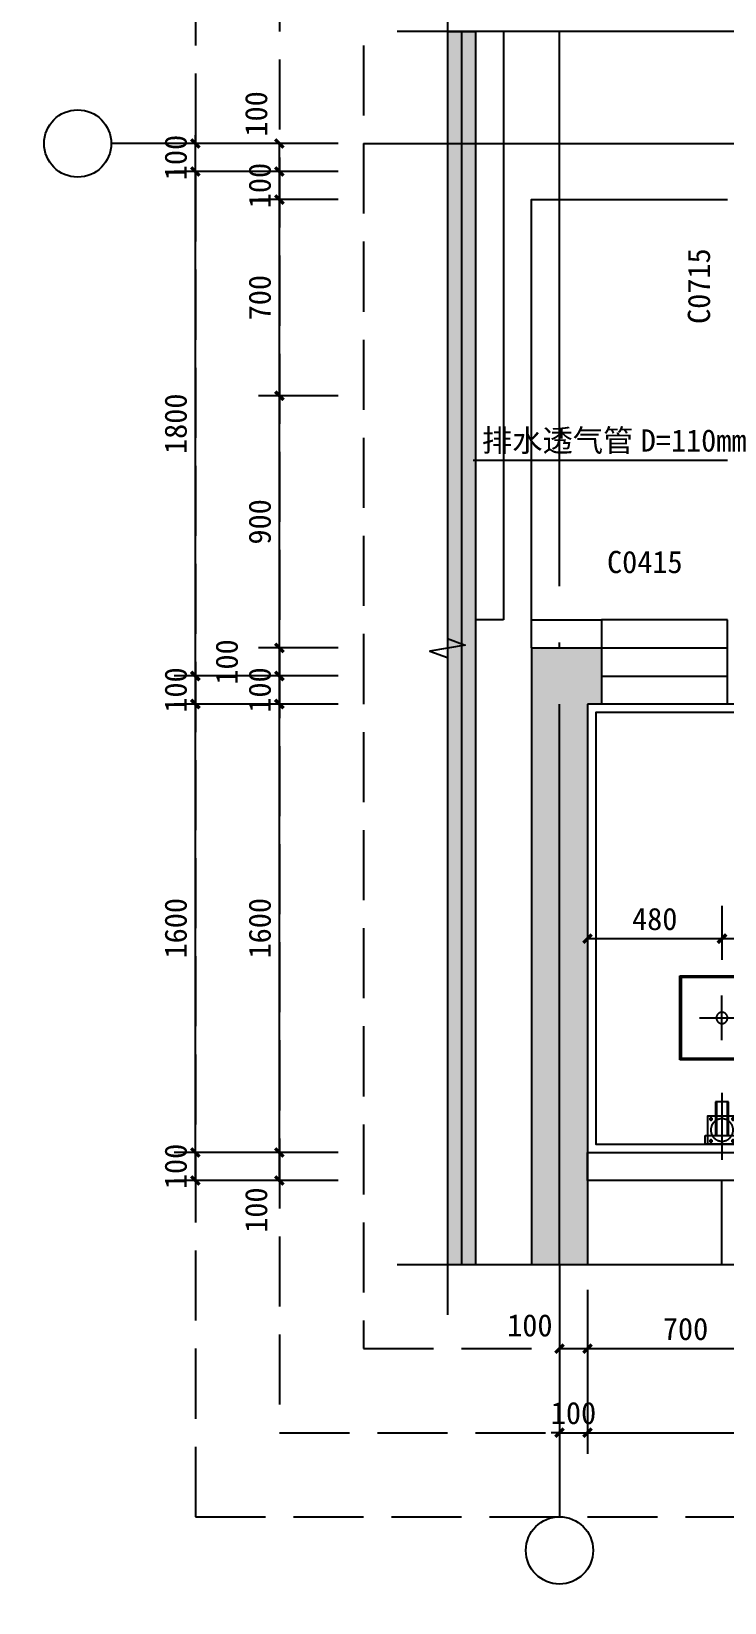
# Model space of a CAD drawing. Header units: millimetres. Extents: x -15 to 66915, y -15 to 18798.
# Drawn here: x 40430 to 42905, y 10256 to 15863 of the extents above; entities that cross this region are included whole.
import ezdxf
from ezdxf.enums import TextEntityAlignment as Align
from ezdxf.xclip import XClip

# ---------------------------------------------------------------- set-up
doc = ezdxf.new("R2010")
doc.units = ezdxf.units.MM
doc.header["$LTSCALE"] = 1000
doc.header["$XCLIPFRAME"] = 2
for name, pattern in [('1#2#楼$0$DOTE', [2.42, 2, -0.2, 0.02, -0.2]), ('105-WC$0$DASH', [0.35, 0.25, -0.1]), ('105-家具-标$0$__DASH', [0.35, 0.25, -0.1]), ('105-家具-标$0$DASH', [0.35, 0.25, -0.1]), ('3#-轴线$0$DOTE', [2.42, 2, -0.2, 0.02, -0.2]), ('DASH', [0.35, 0.25, -0.1])]:
    doc.linetypes.add(name, pattern=pattern)
doc.layers.get('Defpoints').update_dxf_attribs({"color": 4, "linetype": 'DASH'})
for name, color, linetype in [('1#2#楼$0$A-ANNO-AXIS', 3, 'Continuous'), ('1#2#楼$0$A-ANNO-DIMS', 3, 'Continuous'), ('1#2#楼$0$A-ANNO-DOTE', 10, '1#2#楼$0$DOTE'), ('1#2#楼$0$A-ANNO-IDEN', 3, 'Continuous'), ('1#2#楼$0$A-ANNO-SYMB', 3, 'Continuous'), ('1#2#楼$0$A-ANNO-TEXT', 7, 'Continuous'), ('1#2#楼$0$A-DOOR-IDEN', 53, 'Continuous'), ('105-WC$0$A-FLOR-SPCL', 225, 'Continuous'), ('105-WC$0$洁具', 225, 'Continuous'), ('105-墙体$0$A-COLU-CONC-HATC', 204, 'Continuous'), ('105-墙体$0$A-DOOR', 51, 'Continuous'), ('105-墙体$0$A-WALL-BLOK', 131, 'Continuous'), ('105-墙体$0$A-WALL-CONC', 9, 'Continuous'), ('105-墙体$0$A-WALL-INSL', 241, 'Continuous'), ('105-家具-标$0$DS-HIGH CABINET', 47, 'Continuous'), ('105-家具-标$0$DS-HIGH CABINET--02', 35, 'Continuous'), ('105-家具-标$0$DS-NOTES', 225, 'Continuous'), ('105-家具-标$0$FF-FURN', 47, '105-家具-标$0$DASH'), ('3#-轴线$0$A-ANNO-DOTE', 10, '3#-轴线$0$DOTE'), ('AXIS_TEXT', 7, 'Continuous'), ('变形缝-1$0$A-COLU-CONC-HATC', 204, 'Continuous'), ('变形缝-1$0$A-WALL-CONC', 9, 'Continuous'), ('变形缝-1$0$A-WALL-INSL', 241, 'Continuous')]:
    doc.layers.add(name, color=color, linetype=linetype)
doc.styles.add('1#2#楼$0$_TCH_DIM', font='')
doc.styles.add('1#2#楼$0$_TCH_DIM_T3', font='')
doc.styles.add('1#2#楼$0$_TCH_WINDOW', font='')
doc.styles.add('COMPLEX', font='COMPLEX')
doc.styles.get('1#2#楼$0$_TCH_DIM').set_extended_font_data('SimSun')
doc.styles.get('1#2#楼$0$_TCH_DIM_T3').set_extended_font_data('SimSun')
doc.styles.get('1#2#楼$0$_TCH_WINDOW').set_extended_font_data('SimSun')
doc.dimstyles.new('1#2#楼$0$_TCH_ARCH&&30', dxfattribs={"dimtxt": 79.303797, "dimasz": 30, "dimexe": 75, "dimexo": 90, "dimgap": 30, "dimtad": 1, "dimdec": 0, "dimzin": 0, "dimdsep": 46, "dimtxsty": '1#2#楼$0$_TCH_DIM_T3', "dimblk": '1#2#楼$0$_ArchTick', "dimcen": 0.09, "dimclrt": 7, "dimazin": 2, "dimtfac": 1, "dimtdec": 0, "dimtix": 1, "dimtmove": 2, "dimatfit": 3, "dimfxl": 100, "dimtolj": 1, "dimtzin": 0, "dimarcsym": 0})

# ---------------------------------------------------------------- blocks, each defined once
blk = doc.blocks.new('*U242')
at = {"layer": '105-家具-标$0$DS-HIGH CABINET', "ltscale": 20}
blk.add_lwpolyline([(0, 0), (0, -550), (2000, -550), (2000, 0)], close=True, dxfattribs=at)
at = {"layer": '105-家具-标$0$DS-HIGH CABINET--02', "linetype": '105-家具-标$0$DASH', "ltscale": 300}
for points in [[(20, -25), (20, -530), (1980, -530), (1980, -25)], [(35, -257.5), (20, -257.5), (20, -292.5), (35, -292.5)], [(1965, -262.5), (35, -262.5), (35, -287.5), (1965, -287.5)], [(1980, -257.5), (1965, -257.5), (1965, -292.5), (1980, -292.5)]]:
    blk.add_lwpolyline(points, close=True, dxfattribs=at)
for points in [[(135.6, -68.9), (36.9, -447.2), (57, -452.4), (119.8, -275), (151.6, -71.5), (135.6, -68.9)], [(156.2, -71.6), (156.2, -462.5), (176.9, -462.5), (192.9, -275), (172.4, -70), (156.2, -71.6)], [(289, -68.9), (190.4, -447.2), (210.4, -452.4), (273.2, -275), (305, -71.5), (289, -68.9)], [(405.6, -68.9), (306.9, -447.2), (327, -452.4), (389.8, -275), (421.6, -71.5), (405.6, -68.9)], [(426.2, -71.6), (426.2, -462.5), (446.9, -462.5), (462.9, -275), (442.4, -70), (426.2, -71.6)], [(559, -68.9), (460.4, -447.2), (480.4, -452.4), (543.2, -275), (575, -71.5), (559, -68.9)], [(675.6, -68.9), (576.9, -447.2), (597, -452.4), (659.8, -275), (691.6, -71.5), (675.6, -68.9)], [(696.2, -71.6), (696.2, -462.5), (716.9, -462.5), (732.9, -275), (712.4, -70), (696.2, -71.6)], [(829, -68.9), (730.4, -447.2), (750.4, -452.4), (813.2, -275), (845, -71.5), (829, -68.9)], [(945.6, -68.9), (846.9, -447.2), (867, -452.4), (929.8, -275), (961.6, -71.5), (945.6, -68.9)], [(966.2, -71.6), (966.2, -462.5), (986.9, -462.5), (1002.9, -275), (982.4, -70), (966.2, -71.6)], [(1099, -68.9), (1000.4, -447.2), (1020.4, -452.4), (1083.2, -275), (1115, -71.5), (1099, -68.9)], [(1215.6, -68.9), (1116.9, -447.2), (1137, -452.4), (1199.8, -275), (1231.6, -71.5), (1215.6, -68.9)], [(1236.2, -71.6), (1236.2, -462.5), (1256.9, -462.5), (1272.9, -275), (1252.4, -70), (1236.2, -71.6)], [(1369, -68.9), (1270.4, -447.2), (1290.4, -452.4), (1353.2, -275), (1385, -71.5), (1369, -68.9)], [(1485.6, -68.9), (1386.9, -447.2), (1407, -452.4), (1469.8, -275), (1501.6, -71.5), (1485.6, -68.9)], [(1506.2, -71.6), (1506.2, -462.5), (1526.9, -462.5), (1542.9, -275), (1522.4, -70), (1506.2, -71.6)], [(1639, -68.9), (1540.4, -447.2), (1560.4, -452.4), (1623.2, -275), (1655, -71.5), (1639, -68.9)], [(1755.6, -68.9), (1656.9, -447.2), (1677, -452.4), (1739.8, -275), (1771.6, -71.5), (1755.6, -68.9)], [(1776.2, -71.6), (1776.2, -462.5), (1796.9, -462.5), (1812.9, -275), (1792.4, -70), (1776.2, -71.6)], [(1909, -68.9), (1810.4, -447.2), (1830.4, -452.4), (1893.2, -275), (1925, -71.5), (1909, -68.9)]]:
    blk.add_lwpolyline(points, dxfattribs=at)
blk = doc.blocks.new('105-家具-标', base_point=(48050, 37750.5))
at = {"layer": '105-家具-标$0$FF-FURN', "linetype": '105-家具-标$0$__DASH', "ltscale": 20}
blk.add_lwpolyline([(47570, 41950.5), (48050, 41950.5), (48050, 41050.5), (47570, 41050.5)], close=True, dxfattribs=at)
at = {"layer": '105-家具-标$0$FF-FURN', "ltscale": 300}
blk.add_lwpolyline([(48000, 40500.5), (47570, 40500.5), (47570, 40050.7), (48000, 40050.7)], close=True, dxfattribs=at)
at = {"layer": 'Defpoints'}
blk.add_lwpolyline([(44800, 41950.5), (48050, 41950.5), (48050, 37750.5), (44800, 37750.5)], close=True, dxfattribs=at)
at = {"layer": '105-家具-标$0$DS-NOTES', "linetype": '105-家具-标$0$DASH', "ltscale": 400, "xscale": -1}
blk.add_blockref('*U242', (48050, 41050.5), dxfattribs=at)
blk = doc.blocks.new('105-墙体$0$$WINLIB2D$00000001')
at = {"color": 0}
for points in [[(-0.5, 0.5), (-0.5, -0.5)], [(-0.5, 0.5), (0.5, 0.5)], [(0.5, -0.5), (0.5, 0.5)], [(0.5, 0.167), (-0.5, 0.167)], [(0.5, -0.167), (-0.5, -0.167)], [(-0.5, -0.5), (0.5, -0.5)]]:
    blk.add_lwpolyline(points, dxfattribs=at)
blk = doc.blocks.new('105-墙体')
at = {"layer": '105-墙体$0$A-COLU-CONC-HATC'}
blk.add_hatch(color=256, dxfattribs=at).paths.add_polyline_path([(-100, 6200), (-150, 6200), (-150, 6000), (-100, 6000)])
at = {"layer": '105-墙体$0$A-WALL-BLOK'}
for p, q in [((-100, 4400), (-1750, 4400)), ((-100, 4300), (-100, 4400)), ((-1750, 4300), (-100, 4300))]:
    blk.add_line(p, q, dxfattribs=at)
at = {"layer": '105-墙体$0$A-WALL-CONC'}
for p, q in [((-100, 6200), (-150, 6200)), ((-150, 6200), (-150, 6000)), ((-150, 6000), (-100, 6000))]:
    blk.add_line(p, q, dxfattribs=at)
at = {"layer": '105-墙体$0$A-WALL-INSL'}
for p, q in [((-150, 6300), (-150, 6200)), ((-100, 6300), (-150, 6300))]:
    blk.add_line(p, q, dxfattribs=at)
at = {"layer": '105-墙体$0$A-DOOR', "xscale": -450, "yscale": 300, "zscale": 300, "rotation": 180}
blk.add_blockref('105-墙体$0$$WINLIB2D$00000001', (-375, 6150), dxfattribs=at)
blk = doc.blocks.new('105-WC$0$fffterthfhfghfghrtth')
at = {"color": 0, "ltscale": 300}
blk.add_line((-182.2, 0), (56.6, 0), dxfattribs=at)
at = {"color": 0, "linetype": '105-WC$0$DASH', "ltscale": 300}
for points in [[(-300, 150), (-600, 150), (-600, -150), (-300, -150)], [(-305, 145), (-595, 145), (-595, -145), (-305, -145)], [(-30, 60), (-30, -60), (0, -60), (0, 60)], [(-30, 23), (-30, -23), (-150, -23), (-150, 23)], [(-150, -20), (-150, 20), (-30, 20), (-30, -20)]]:
    blk.add_lwpolyline(points, close=True, dxfattribs=at)
for points in [[(-450, 80), (-450, -80)], [(-370, 0), (-530, 0)]]:
    blk.add_lwpolyline(points, dxfattribs=at)
blk.add_circle((-450, 0), 20, dxfattribs=at)
blk = doc.blocks.new('105-WC$0$A$C446C3F73')
at = {"layer": '105-WC$0$A-FLOR-SPCL'}
blk.add_lwpolyline([(-50, -50), (50, -50), (50, 50), (-50, 50)], close=True, dxfattribs=at)
for centre, radius in [((-39.1, 39.1), 4), ((0, 0), 40), ((39.1, 39.1), 4), ((-39.1, -39.1), 4), ((39.1, -39.1), 4)]:
    blk.add_circle(centre, radius, dxfattribs=at)
blk = doc.blocks.new('105-WC', base_point=(0, -1800))
at = {"layer": '105-WC$0$A-FLOR-SPCL'}
blk.add_lwpolyline([(-1750, -3500), (-1750, -3470), (-1820, -3470), (-1820, -1930), (770, -1930), (770, -3470), (-850, -3470), (-850, -3500)], dxfattribs=at)
at = {"layer": 'Defpoints'}
blk.add_lwpolyline([(-1850, -1900), (800, -1900), (800, -3500), (-1850, -3500)], close=True, dxfattribs=at)
at = {"layer": '105-WC$0$A-FLOR-SPCL', "rotation": 90.00000000000001}
blk.add_blockref('105-WC$0$A$C446C3F73', (320, -3420), dxfattribs=at)
at = {"layer": '105-WC$0$洁具', "extrusion": (0, 0, -1), "xscale": -1, "zscale": -1, "rotation": 89.9996984089175}
blk.add_blockref('105-WC$0$fffterthfhfghfghrtth', (-320, -3470), dxfattribs=at)
blk = doc.blocks.new('变形缝-1')
at = {"layer": '变形缝-1$0$A-COLU-CONC-HATC'}
for points in [[(-100, 6200), (-100, 6000), (100, 6200)], [(100, 6200), (-100, 6000), (-100, 4100.3), (100, 4100.3)], [(100, 4100.3), (-100, 4100.3), (-100, 100), (100, -100)], [(500, 3800.3), (300, 4000.3), (300, -720), (500, -720)], [(300, 4000.3), (500, 3800.3), (500, 4000.3)]]:
    blk.add_hatch(color=256, dxfattribs=at).paths.add_polyline_path(points)
at = {"layer": '变形缝-1$0$A-WALL-CONC'}
for p, q in [((-100, 6200), (100, 6200)), ((100, 6200), (100, 4100.3)), ((100, 4100.3), (100, -100)), ((300, 4000.3), (300, -720)), ((300, 4000.3), (500, 4000.3)), ((500, 3800.3), (500, -720)), ((500, 3800.3), (500, 3800.3))]:
    blk.add_line(p, q, dxfattribs=at)
at = {"layer": '变形缝-1$0$A-WALL-INSL'}
for p, q in [((200, 6300), (200, 4100.3)), ((200, 4100.3), (100, 4100.3)), ((300, 4000.3), (300, 4100.3)), ((300, 4100.3), (500, 4100.3))]:
    blk.add_line(p, q, dxfattribs=at)
at = {"layer": '变形缝-1$0$A-WALL-INSL', "color": 173}
blk.add_lwpolyline([(300, 4100.3), (300, 5600.3), (1000, 5600.3)], dxfattribs=at)
blk = doc.blocks.new('1#2#楼$0$bhgtfv')
ref = blk.add_blockref('105-家具-标', (-6350, -10050), dxfattribs=dict(xscale=-1))
XClip(ref).set_block_clipping_path([(48500.0000000003, 35550.2386765273), (37700.0000000002, 35550.5252865783), (37700.0000000012, 41950.5252865784), (40400.0000000003, 41950.5252865782), (40400.0000000003, 49450.2386765273), (48500.0000000001, 49450.2386765273)])
ref = blk.add_blockref('105-墙体', (-6450, -10150), dxfattribs=dict(xscale=-1))
XClip(ref).set_block_clipping_path([(350, -2100.286610051), (-10450.0000000001, -2100), (-10449.9999999991, 4300.0000000001), (-7750, 4299.9999999999), (-7750, 11799.713389949), (349.9999999998, 11799.713389949)])
blk.add_blockref('变形缝-1', (-6850, -7950.3))
ref = blk.add_blockref('105-WC', (-5550, -4050), dxfattribs=dict(xscale=-1))
XClip(ref).set_block_clipping_path([(1250, -10000.2868623872), (-9550.0000000001, -10000.0002523362), (-9549.9999999991, -3600.0002523361), (-6850, -3600.0002523363), (-6850, 3899.7131376128), (1249.9999999997, 3899.7131376128)])
blk = doc.blocks.new('1#2#楼$0$_ArchTick')
at = {"color": 0, "linetype": 'ByBlock', "const_width": 0.4}
blk.add_lwpolyline([(-0.5, -0.5), (0.5, 0.5)], dxfattribs=at)
blk = doc.blocks.new('*D581')
at = {"layer": '1#2#楼$0$A-ANNO-DIMS', "color": 0, "lineweight": -2, "transparency": 16777216}
for p, q in [((42415.5, 11372.7), (42415.5, 11087.7)), ((43115.5, 11372.7), (43115.5, 11087.7)), ((42415.5, 11162.7), (43115.5, 11162.7))]:
    blk.add_line(p, q, dxfattribs=at)
at = {"layer": 'Defpoints', "color": 0, "transparency": 16777216}
for p in [(42415.5, 11462.7), (43115.5, 11462.7), (43115.5, 11162.7)]:
    blk.add_point(p, dxfattribs=at)
at = {"layer": '1#2#楼$0$A-ANNO-DIMS', "color": 0, "lineweight": -2, "transparency": 16777216, "xscale": 30, "yscale": 30, "zscale": 30, "rotation": 180}
blk.add_blockref('1#2#楼$0$_ArchTick', (42415.5, 11162.7), dxfattribs=at)
at = {"layer": '1#2#楼$0$A-ANNO-DIMS', "color": 0, "lineweight": -2, "transparency": 16777216, "xscale": 30, "yscale": 30, "zscale": 30}
blk.add_blockref('1#2#楼$0$_ArchTick', (43115.5, 11162.7), dxfattribs=at)
at = {"layer": '1#2#楼$0$A-ANNO-DIMS', "color": 7, "transparency": 16777216, "insert": (42765.5, 11232.3), "char_height": 79.3, "attachment_point": 5, "style": '1#2#楼$0$_TCH_DIM_T3'}
blk.add_mtext('\\A1;700', dxfattribs=at)
blk = doc.blocks.new('*D582')
at = {"layer": '1#2#楼$0$A-ANNO-DIMS', "color": 0, "lineweight": -2, "transparency": 16777216}
for p, q in [((42315.5, 11372.7), (42315.5, 11087.7)), ((42415.5, 11372.7), (42415.5, 11087.7)), ((42315.5, 11162.7), (42415.5, 11162.7))]:
    blk.add_line(p, q, dxfattribs=at)
at = {"layer": 'Defpoints', "color": 0, "transparency": 16777216}
for p in [(42315.5, 11462.7), (42415.5, 11462.7), (42415.5, 11162.7)]:
    blk.add_point(p, dxfattribs=at)
at = {"layer": '1#2#楼$0$A-ANNO-DIMS', "color": 0, "lineweight": -2, "transparency": 16777216, "xscale": 30, "yscale": 30, "zscale": 30, "rotation": 180}
blk.add_blockref('1#2#楼$0$_ArchTick', (42315.5, 11162.7), dxfattribs=at)
at = {"layer": '1#2#楼$0$A-ANNO-DIMS', "color": 0, "lineweight": -2, "transparency": 16777216, "xscale": 30, "yscale": 30, "zscale": 30}
blk.add_blockref('1#2#楼$0$_ArchTick', (42415.5, 11162.7), dxfattribs=at)
at = {"layer": '1#2#楼$0$A-ANNO-DIMS', "color": 7, "transparency": 16777216, "insert": (42209.7, 11245.2), "char_height": 79.3, "attachment_point": 5, "style": '1#2#楼$0$_TCH_DIM_T3'}
blk.add_mtext('\\A1;100', dxfattribs=at)
blk = doc.blocks.new('*D584')
at = {"layer": '1#2#楼$0$A-ANNO-DIMS', "color": 0, "lineweight": -2, "transparency": 16777216}
for p, q in [((42415.5, 11372.7), (42415.5, 10787.7)), ((45065.5, 11372.7), (45065.5, 10787.7)), ((42415.5, 10862.7), (45065.5, 10862.7))]:
    blk.add_line(p, q, dxfattribs=at)
at = {"layer": 'Defpoints', "color": 0, "transparency": 16777216}
for p in [(42415.5, 11462.7), (45065.5, 11462.7), (45065.5, 10862.7)]:
    blk.add_point(p, dxfattribs=at)
at = {"layer": '1#2#楼$0$A-ANNO-DIMS', "color": 0, "lineweight": -2, "transparency": 16777216, "xscale": 30, "yscale": 30, "zscale": 30, "rotation": 180}
blk.add_blockref('1#2#楼$0$_ArchTick', (42415.5, 10862.7), dxfattribs=at)
at = {"layer": '1#2#楼$0$A-ANNO-DIMS', "color": 0, "lineweight": -2, "transparency": 16777216, "xscale": 30, "yscale": 30, "zscale": 30}
blk.add_blockref('1#2#楼$0$_ArchTick', (45065.5, 10862.7), dxfattribs=at)
at = {"layer": '1#2#楼$0$A-ANNO-DIMS', "color": 7, "transparency": 16777216, "insert": (43740.5, 10932.3), "char_height": 79.3, "attachment_point": 5, "style": '1#2#楼$0$_TCH_DIM_T3'}
blk.add_mtext('\\A1;2650', dxfattribs=at)
blk = doc.blocks.new('*D585')
at = {"layer": '1#2#楼$0$A-ANNO-DIMS', "color": 0, "lineweight": -2, "transparency": 16777216}
for p, q in [((42315.5, 11372.7), (42315.5, 10787.7)), ((42415.5, 11372.7), (42415.5, 10787.7)), ((42315.5, 10862.7), (42285.5, 10862.7)), ((42315.5, 10862.7), (42415.5, 10862.7)), ((42415.5, 10862.7), (42445.5, 10862.7))]:
    blk.add_line(p, q, dxfattribs=at)
at = {"layer": 'Defpoints', "color": 0, "transparency": 16777216}
for p in [(42315.5, 11462.7), (42415.5, 11462.7), (42415.5, 10862.7)]:
    blk.add_point(p, dxfattribs=at)
at = {"layer": '1#2#楼$0$A-ANNO-DIMS', "color": 0, "lineweight": -2, "transparency": 16777216, "xscale": 30, "yscale": 30, "zscale": 30}
blk.add_blockref('1#2#楼$0$_ArchTick', (42315.5, 10862.7), dxfattribs=at)
at = {"layer": '1#2#楼$0$A-ANNO-DIMS', "color": 0, "lineweight": -2, "transparency": 16777216, "xscale": 30, "yscale": 30, "zscale": 30, "rotation": 180}
blk.add_blockref('1#2#楼$0$_ArchTick', (42415.5, 10862.7), dxfattribs=at)
at = {"layer": '1#2#楼$0$A-ANNO-DIMS', "color": 7, "transparency": 16777216, "insert": (42365.5, 10932.3), "char_height": 79.3, "attachment_point": 5, "style": '1#2#楼$0$_TCH_DIM_T3'}
blk.add_mtext('\\A1;100', dxfattribs=at)
blk = doc.blocks.new('_AXISO')
blk.add_circle((0, 0), 0.5)
at = {"layer": 'AXIS_TEXT', "style": 'COMPLEX', "width": 1.041667}
blk.add_attdef('A', text='', height=0.56, dxfattribs=at).set_placement((-0.25, -0.28), (0.25, -0.28), align=Align.FIT)
blk = doc.blocks.new('*D586')
at = {"layer": '1#2#楼$0$A-ANNO-DIMS', "color": 0, "lineweight": -2, "transparency": 16777216}
for p, q in [((41525.5, 11862.7), (41240.5, 11862.7)), ((41315.5, 11762.7), (41315.5, 11862.7)), ((41525.5, 11762.7), (41240.5, 11762.7))]:
    blk.add_line(p, q, dxfattribs=at)
at = {"layer": 'Defpoints', "color": 0, "transparency": 16777216}
for p in [(41315.5, 11862.7), (41615.5, 11862.7), (41615.5, 11762.7)]:
    blk.add_point(p, dxfattribs=at)
at = {"layer": '1#2#楼$0$A-ANNO-DIMS', "color": 0, "lineweight": -2, "transparency": 16777216, "xscale": 30, "yscale": 30, "zscale": 30}
for p, rotation in [((41315.5, 11862.7), 90), ((41315.5, 11762.7), 270)]:
    blk.add_blockref('1#2#楼$0$_ArchTick', p, dxfattribs=dict(at, rotation=rotation))
at = {"layer": '1#2#楼$0$A-ANNO-DIMS', "color": 7, "transparency": 16777216, "insert": (41233, 11656.9), "char_height": 79.3, "attachment_point": 5, "rotation": 90, "style": '1#2#楼$0$_TCH_DIM_T3'}
blk.add_mtext('\\A1;100', dxfattribs=at)
blk = doc.blocks.new('*D587')
at = {"layer": '1#2#楼$0$A-ANNO-DIMS', "color": 0, "lineweight": -2, "transparency": 16777216}
for p, q in [((41525.5, 13462.7), (41240.5, 13462.7)), ((41315.5, 11862.7), (41315.5, 13462.7)), ((41525.5, 11862.7), (41240.5, 11862.7))]:
    blk.add_line(p, q, dxfattribs=at)
at = {"layer": 'Defpoints', "color": 0, "transparency": 16777216}
for p in [(41315.5, 13462.7), (41615.5, 13462.7), (41615.5, 11862.7)]:
    blk.add_point(p, dxfattribs=at)
at = {"layer": '1#2#楼$0$A-ANNO-DIMS', "color": 0, "lineweight": -2, "transparency": 16777216, "xscale": 30, "yscale": 30, "zscale": 30}
for p, rotation in [((41315.5, 13462.7), 90), ((41315.5, 11862.7), 270)]:
    blk.add_blockref('1#2#楼$0$_ArchTick', p, dxfattribs=dict(at, rotation=rotation))
at = {"layer": '1#2#楼$0$A-ANNO-DIMS', "color": 7, "transparency": 16777216, "insert": (41245.8, 12662.7), "char_height": 79.3, "attachment_point": 5, "rotation": 90, "style": '1#2#楼$0$_TCH_DIM_T3'}
blk.add_mtext('\\A1;1600', dxfattribs=at)
blk = doc.blocks.new('*D588')
at = {"layer": '1#2#楼$0$A-ANNO-DIMS', "color": 0, "lineweight": -2, "transparency": 16777216}
for p, q in [((41315.5, 13562.7), (41315.5, 13592.7)), ((41525.5, 13562.7), (41240.5, 13562.7)), ((41315.5, 13462.7), (41315.5, 13562.7)), ((41525.5, 13462.7), (41240.5, 13462.7)), ((41315.5, 13462.7), (41315.5, 13432.7))]:
    blk.add_line(p, q, dxfattribs=at)
at = {"layer": 'Defpoints', "color": 0, "transparency": 16777216}
for p in [(41315.5, 13562.7), (41615.5, 13562.7), (41615.5, 13462.7)]:
    blk.add_point(p, dxfattribs=at)
at = {"layer": '1#2#楼$0$A-ANNO-DIMS', "color": 0, "lineweight": -2, "transparency": 16777216, "xscale": 30, "yscale": 30, "zscale": 30}
for p, rotation in [((41315.5, 13562.7), 270), ((41315.5, 13462.7), 90)]:
    blk.add_blockref('1#2#楼$0$_ArchTick', p, dxfattribs=dict(at, rotation=rotation))
at = {"layer": '1#2#楼$0$A-ANNO-DIMS', "color": 7, "transparency": 16777216, "insert": (41245.8, 13512.7), "char_height": 79.3, "attachment_point": 5, "rotation": 90, "style": '1#2#楼$0$_TCH_DIM_T3'}
blk.add_mtext('\\A1;100', dxfattribs=at)
blk = doc.blocks.new('*D589')
at = {"layer": '1#2#楼$0$A-ANNO-DIMS', "color": 0, "lineweight": -2, "transparency": 16777216}
for p, q in [((41525.5, 13662.7), (41240.5, 13662.7)), ((41315.5, 13562.7), (41315.5, 13662.7)), ((41525.5, 13562.7), (41240.5, 13562.7))]:
    blk.add_line(p, q, dxfattribs=at)
at = {"layer": 'Defpoints', "color": 0, "transparency": 16777216}
for p in [(41315.5, 13662.7), (41615.5, 13662.7), (41615.5, 13562.7)]:
    blk.add_point(p, dxfattribs=at)
at = {"layer": '1#2#楼$0$A-ANNO-DIMS', "color": 0, "lineweight": -2, "transparency": 16777216, "xscale": 30, "yscale": 30, "zscale": 30}
for p, rotation in [((41315.5, 13662.7), 90), ((41315.5, 13562.7), 270)]:
    blk.add_blockref('1#2#楼$0$_ArchTick', p, dxfattribs=dict(at, rotation=rotation))
at = {"layer": '1#2#楼$0$A-ANNO-DIMS', "color": 7, "transparency": 16777216, "insert": (41128, 13612.7), "char_height": 79.3, "attachment_point": 5, "rotation": 90, "style": '1#2#楼$0$_TCH_DIM_T3'}
blk.add_mtext('\\A1;100', dxfattribs=at)
blk = doc.blocks.new('*D590')
at = {"layer": '1#2#楼$0$A-ANNO-DIMS', "color": 0, "lineweight": -2, "transparency": 16777216}
for p, q in [((41525.5, 14562.7), (41240.5, 14562.7)), ((41315.5, 13662.7), (41315.5, 14562.7)), ((41525.5, 13662.7), (41240.5, 13662.7))]:
    blk.add_line(p, q, dxfattribs=at)
at = {"layer": 'Defpoints', "color": 0, "transparency": 16777216}
for p in [(41315.5, 14562.7), (41615.5, 14562.7), (41615.5, 13662.7)]:
    blk.add_point(p, dxfattribs=at)
at = {"layer": '1#2#楼$0$A-ANNO-DIMS', "color": 0, "lineweight": -2, "transparency": 16777216, "xscale": 30, "yscale": 30, "zscale": 30}
for p, rotation in [((41315.5, 14562.7), 90), ((41315.5, 13662.7), 270)]:
    blk.add_blockref('1#2#楼$0$_ArchTick', p, dxfattribs=dict(at, rotation=rotation))
at = {"layer": '1#2#楼$0$A-ANNO-DIMS', "color": 7, "transparency": 16777216, "insert": (41245.8, 14112.7), "char_height": 79.3, "attachment_point": 5, "rotation": 90, "style": '1#2#楼$0$_TCH_DIM_T3'}
blk.add_mtext('\\A1;900', dxfattribs=at)
blk = doc.blocks.new('*D591')
at = {"layer": '1#2#楼$0$A-ANNO-DIMS', "color": 0, "lineweight": -2, "transparency": 16777216}
for p, q in [((41525.5, 15262.7), (41240.5, 15262.7)), ((41315.5, 14562.7), (41315.5, 15262.7)), ((41525.5, 14562.7), (41240.5, 14562.7))]:
    blk.add_line(p, q, dxfattribs=at)
at = {"layer": 'Defpoints', "color": 0, "transparency": 16777216}
for p in [(41315.5, 15262.7), (41615.5, 15262.7), (41615.5, 14562.7)]:
    blk.add_point(p, dxfattribs=at)
at = {"layer": '1#2#楼$0$A-ANNO-DIMS', "color": 0, "lineweight": -2, "transparency": 16777216, "xscale": 30, "yscale": 30, "zscale": 30}
for p, rotation in [((41315.5, 15262.7), 90), ((41315.5, 14562.7), 270)]:
    blk.add_blockref('1#2#楼$0$_ArchTick', p, dxfattribs=dict(at, rotation=rotation))
at = {"layer": '1#2#楼$0$A-ANNO-DIMS', "color": 7, "transparency": 16777216, "insert": (41245.8, 14912.7), "char_height": 79.3, "attachment_point": 5, "rotation": 90, "style": '1#2#楼$0$_TCH_DIM_T3'}
blk.add_mtext('\\A1;700', dxfattribs=at)
blk = doc.blocks.new('*D592')
at = {"layer": '1#2#楼$0$A-ANNO-DIMS', "color": 0, "lineweight": -2, "transparency": 16777216}
for p, q in [((41525.5, 15362.7), (41240.5, 15362.7)), ((41315.5, 15362.7), (41315.5, 15392.7)), ((41315.5, 15262.7), (41315.5, 15362.7)), ((41525.5, 15262.7), (41240.5, 15262.7)), ((41315.5, 15262.7), (41315.5, 15232.7))]:
    blk.add_line(p, q, dxfattribs=at)
at = {"layer": 'Defpoints', "color": 0, "transparency": 16777216}
for p in [(41315.5, 15362.7), (41615.5, 15362.7), (41615.5, 15262.7)]:
    blk.add_point(p, dxfattribs=at)
at = {"layer": '1#2#楼$0$A-ANNO-DIMS', "color": 0, "lineweight": -2, "transparency": 16777216, "xscale": 30, "yscale": 30, "zscale": 30}
for p, rotation in [((41315.5, 15362.7), 270), ((41315.5, 15262.7), 90)]:
    blk.add_blockref('1#2#楼$0$_ArchTick', p, dxfattribs=dict(at, rotation=rotation))
at = {"layer": '1#2#楼$0$A-ANNO-DIMS', "color": 7, "transparency": 16777216, "insert": (41245.8, 15312.7), "char_height": 79.3, "attachment_point": 5, "rotation": 90, "style": '1#2#楼$0$_TCH_DIM_T3'}
blk.add_mtext('\\A1;100', dxfattribs=at)
blk = doc.blocks.new('*D593')
at = {"layer": '1#2#楼$0$A-ANNO-DIMS', "color": 0, "lineweight": -2, "transparency": 16777216}
for p, q in [((41525.5, 15462.7), (41240.5, 15462.7)), ((41315.5, 15362.7), (41315.5, 15462.7)), ((41525.5, 15362.7), (41240.5, 15362.7))]:
    blk.add_line(p, q, dxfattribs=at)
at = {"layer": 'Defpoints', "color": 0, "transparency": 16777216}
for p in [(41315.5, 15462.7), (41615.5, 15462.7), (41615.5, 15362.7)]:
    blk.add_point(p, dxfattribs=at)
at = {"layer": '1#2#楼$0$A-ANNO-DIMS', "color": 0, "lineweight": -2, "transparency": 16777216, "xscale": 30, "yscale": 30, "zscale": 30}
for p, rotation in [((41315.5, 15462.7), 90), ((41315.5, 15362.7), 270)]:
    blk.add_blockref('1#2#楼$0$_ArchTick', p, dxfattribs=dict(at, rotation=rotation))
at = {"layer": '1#2#楼$0$A-ANNO-DIMS', "color": 7, "transparency": 16777216, "insert": (41233, 15568.4), "char_height": 79.3, "attachment_point": 5, "rotation": 90, "style": '1#2#楼$0$_TCH_DIM_T3'}
blk.add_mtext('\\A1;100', dxfattribs=at)
blk = doc.blocks.new('*D594')
at = {"layer": '1#2#楼$0$A-ANNO-DIMS', "color": 0, "lineweight": -2, "transparency": 16777216}
for p, q in [((41015.5, 15462.7), (41015.5, 15492.7)), ((41435.5, 15462.7), (40940.5, 15462.7)), ((41015.5, 15362.7), (41015.5, 15462.7)), ((41435.5, 15362.7), (40940.5, 15362.7)), ((41015.5, 15362.7), (41015.5, 15332.7))]:
    blk.add_line(p, q, dxfattribs=at)
at = {"layer": 'Defpoints', "color": 0, "transparency": 16777216}
for p in [(41015.5, 15462.7), (41525.5, 15462.7), (41525.5, 15362.7)]:
    blk.add_point(p, dxfattribs=at)
at = {"layer": '1#2#楼$0$A-ANNO-DIMS', "color": 0, "lineweight": -2, "transparency": 16777216, "xscale": 30, "yscale": 30, "zscale": 30}
for p, rotation in [((41015.5, 15462.7), 270), ((41015.5, 15362.7), 90)]:
    blk.add_blockref('1#2#楼$0$_ArchTick', p, dxfattribs=dict(at, rotation=rotation))
at = {"layer": '1#2#楼$0$A-ANNO-DIMS', "color": 7, "transparency": 16777216, "insert": (40945.8, 15412.7), "char_height": 79.3, "attachment_point": 5, "rotation": 90, "style": '1#2#楼$0$_TCH_DIM_T3'}
blk.add_mtext('\\A1;100', dxfattribs=at)
blk = doc.blocks.new('*D595')
at = {"layer": '1#2#楼$0$A-ANNO-DIMS', "color": 0, "lineweight": -2, "transparency": 16777216}
for p, q in [((41435.5, 15362.7), (40940.5, 15362.7)), ((41015.5, 13562.7), (41015.5, 15362.7)), ((41435.5, 13562.7), (40940.5, 13562.7))]:
    blk.add_line(p, q, dxfattribs=at)
at = {"layer": 'Defpoints', "color": 0, "transparency": 16777216}
for p in [(41015.5, 15362.7), (41525.5, 15362.7), (41525.5, 13562.7)]:
    blk.add_point(p, dxfattribs=at)
at = {"layer": '1#2#楼$0$A-ANNO-DIMS', "color": 0, "lineweight": -2, "transparency": 16777216, "xscale": 30, "yscale": 30, "zscale": 30}
for p, rotation in [((41015.5, 15362.7), 90), ((41015.5, 13562.7), 270)]:
    blk.add_blockref('1#2#楼$0$_ArchTick', p, dxfattribs=dict(at, rotation=rotation))
at = {"layer": '1#2#楼$0$A-ANNO-DIMS', "color": 7, "transparency": 16777216, "insert": (40945.8, 14462.7), "char_height": 79.3, "attachment_point": 5, "rotation": 90, "style": '1#2#楼$0$_TCH_DIM_T3'}
blk.add_mtext('\\A1;1800', dxfattribs=at)
blk = doc.blocks.new('*D596')
at = {"layer": '1#2#楼$0$A-ANNO-DIMS', "color": 0, "lineweight": -2, "transparency": 16777216}
for p, q in [((41015.5, 13562.7), (41015.5, 13592.7)), ((41435.5, 13562.7), (40940.5, 13562.7)), ((41015.5, 13462.7), (41015.5, 13562.7)), ((41435.5, 13462.7), (40940.5, 13462.7)), ((41015.5, 13462.7), (41015.5, 13432.7))]:
    blk.add_line(p, q, dxfattribs=at)
at = {"layer": 'Defpoints', "color": 0, "transparency": 16777216}
for p in [(41015.5, 13562.7), (41525.5, 13562.7), (41525.5, 13462.7)]:
    blk.add_point(p, dxfattribs=at)
at = {"layer": '1#2#楼$0$A-ANNO-DIMS', "color": 0, "lineweight": -2, "transparency": 16777216, "xscale": 30, "yscale": 30, "zscale": 30}
for p, rotation in [((41015.5, 13562.7), 270), ((41015.5, 13462.7), 90)]:
    blk.add_blockref('1#2#楼$0$_ArchTick', p, dxfattribs=dict(at, rotation=rotation))
at = {"layer": '1#2#楼$0$A-ANNO-DIMS', "color": 7, "transparency": 16777216, "insert": (40945.8, 13512.7), "char_height": 79.3, "attachment_point": 5, "rotation": 90, "style": '1#2#楼$0$_TCH_DIM_T3'}
blk.add_mtext('\\A1;100', dxfattribs=at)
blk = doc.blocks.new('*D597')
at = {"layer": '1#2#楼$0$A-ANNO-DIMS', "color": 0, "lineweight": -2, "transparency": 16777216}
for p, q in [((41435.5, 13462.7), (40940.5, 13462.7)), ((41015.5, 11862.7), (41015.5, 13462.7)), ((41435.5, 11862.7), (40940.5, 11862.7))]:
    blk.add_line(p, q, dxfattribs=at)
at = {"layer": 'Defpoints', "color": 0, "transparency": 16777216}
for p in [(41015.5, 13462.7), (41525.5, 13462.7), (41525.5, 11862.7)]:
    blk.add_point(p, dxfattribs=at)
at = {"layer": '1#2#楼$0$A-ANNO-DIMS', "color": 0, "lineweight": -2, "transparency": 16777216, "xscale": 30, "yscale": 30, "zscale": 30}
for p, rotation in [((41015.5, 13462.7), 90), ((41015.5, 11862.7), 270)]:
    blk.add_blockref('1#2#楼$0$_ArchTick', p, dxfattribs=dict(at, rotation=rotation))
at = {"layer": '1#2#楼$0$A-ANNO-DIMS', "color": 7, "transparency": 16777216, "insert": (40945.8, 12662.7), "char_height": 79.3, "attachment_point": 5, "rotation": 90, "style": '1#2#楼$0$_TCH_DIM_T3'}
blk.add_mtext('\\A1;1600', dxfattribs=at)
blk = doc.blocks.new('*D598')
at = {"layer": '1#2#楼$0$A-ANNO-DIMS', "color": 0, "lineweight": -2, "transparency": 16777216}
for p, q in [((41015.5, 11862.7), (41015.5, 11892.7)), ((41435.5, 11862.7), (40940.5, 11862.7)), ((41015.5, 11762.7), (41015.5, 11862.7)), ((41435.5, 11762.7), (40940.5, 11762.7)), ((41015.5, 11762.7), (41015.5, 11732.7))]:
    blk.add_line(p, q, dxfattribs=at)
at = {"layer": 'Defpoints', "color": 0, "transparency": 16777216}
for p in [(41015.5, 11862.7), (41525.5, 11862.7), (41525.5, 11762.7)]:
    blk.add_point(p, dxfattribs=at)
at = {"layer": '1#2#楼$0$A-ANNO-DIMS', "color": 0, "lineweight": -2, "transparency": 16777216, "xscale": 30, "yscale": 30, "zscale": 30}
for p, rotation in [((41015.5, 11862.7), 270), ((41015.5, 11762.7), 90)]:
    blk.add_blockref('1#2#楼$0$_ArchTick', p, dxfattribs=dict(at, rotation=rotation))
at = {"layer": '1#2#楼$0$A-ANNO-DIMS', "color": 7, "transparency": 16777216, "insert": (40945.8, 11812.7), "char_height": 79.3, "attachment_point": 5, "rotation": 90, "style": '1#2#楼$0$_TCH_DIM_T3'}
blk.add_mtext('\\A1;100', dxfattribs=at)
blk = doc.blocks.new('*D870')
at = {"layer": '1#2#楼$0$A-ANNO-DIMS', "color": 0, "lineweight": -2, "transparency": 16777216}
for p, q in [((42415.5, 12742.7), (42415.5, 12550.5)), ((42895.5, 12742.7), (42895.5, 12550.5)), ((42415.5, 12625.5), (42895.5, 12625.5))]:
    blk.add_line(p, q, dxfattribs=at)
at = {"layer": 'Defpoints', "color": 0, "transparency": 16777216}
for p in [(42415.5, 12832.7), (42895.5, 12832.7), (42895.5, 12625.5)]:
    blk.add_point(p, dxfattribs=at)
at = {"layer": '1#2#楼$0$A-ANNO-DIMS', "color": 0, "lineweight": -2, "transparency": 16777216, "xscale": 30, "yscale": 30, "zscale": 30, "rotation": 180}
blk.add_blockref('1#2#楼$0$_ArchTick', (42415.5, 12625.5), dxfattribs=at)
at = {"layer": '1#2#楼$0$A-ANNO-DIMS', "color": 0, "lineweight": -2, "transparency": 16777216, "xscale": 30, "yscale": 30, "zscale": 30}
blk.add_blockref('1#2#楼$0$_ArchTick', (42895.5, 12625.5), dxfattribs=at)
at = {"layer": '1#2#楼$0$A-ANNO-DIMS', "color": 7, "transparency": 16777216, "insert": (42655.5, 12695.2), "char_height": 79.3, "attachment_point": 5, "style": '1#2#楼$0$_TCH_DIM_T3'}
blk.add_mtext('\\A1;480', dxfattribs=at)
blk = doc.blocks.new('*D871')
at = {"layer": '1#2#楼$0$A-ANNO-DIMS', "color": 0, "lineweight": -2, "transparency": 16777216}
for p, q in [((42895.5, 12742.7), (42895.5, 12550.5)), ((43325.5, 12742.7), (43325.5, 12550.5)), ((42895.5, 12625.5), (43325.5, 12625.5))]:
    blk.add_line(p, q, dxfattribs=at)
at = {"layer": 'Defpoints', "color": 0, "transparency": 16777216}
for p in [(42895.5, 12832.7), (43325.5, 12832.7), (43325.5, 12625.5)]:
    blk.add_point(p, dxfattribs=at)
at = {"layer": '1#2#楼$0$A-ANNO-DIMS', "color": 0, "lineweight": -2, "transparency": 16777216, "xscale": 30, "yscale": 30, "zscale": 30, "rotation": 180}
blk.add_blockref('1#2#楼$0$_ArchTick', (42895.5, 12625.5), dxfattribs=at)
at = {"layer": '1#2#楼$0$A-ANNO-DIMS', "color": 0, "lineweight": -2, "transparency": 16777216, "xscale": 30, "yscale": 30, "zscale": 30}
blk.add_blockref('1#2#楼$0$_ArchTick', (43325.5, 12625.5), dxfattribs=at)
at = {"layer": '1#2#楼$0$A-ANNO-DIMS', "color": 7, "transparency": 16777216, "insert": (43110.5, 12695.2), "char_height": 79.3, "attachment_point": 5, "style": '1#2#楼$0$_TCH_DIM_T3'}
blk.add_mtext('\\A1;430', dxfattribs=at)
blk = doc.blocks.new('3#-轴线')
at = {"layer": '3#-轴线$0$A-ANNO-DOTE'}
blk.add_lwpolyline([(41800, -16100), (41800, 5500)], dxfattribs=at)
blk = doc.blocks.new('3#~5#楼$0$bghtrb')
blk.add_blockref('3#-轴线', (-21700, 0))
blk = doc.blocks.new('3#~5#楼')
ref = blk.add_blockref('3#~5#楼$0$bghtrb', (60530.3, 9622.2), dxfattribs=dict(xscale=-1))
XClip(ref).set_block_clipping_path([(16250, -7000), (20600, -2800)])
blk = doc.blocks.new('1#2#楼')
at = {"layer": '1#2#楼$0$A-ANNO-AXIS'}
blk.add_line((41015.5, 15462.7), (40715.5, 15462.7), dxfattribs=at)
ref = blk.add_blockref('1#2#楼$0$bhgtfv', (48765.5, 17612.7))
XClip(ref).set_block_clipping_path([(-6850, -6150.0000760176), (-2600, -1749.9997476638)])
at = {"layer": '1#2#楼$0$A-ANNO-AXIS', "xscale": 240, "yscale": 240, "zscale": 240}
for p in [(40595.5, 15462.7), (42315.5, 10442.7)]:
    blk.add_blockref('_AXISO', p, dxfattribs=at)
at = {"layer": '1#2#楼$0$A-ANNO-DIMS'}
for base, p1, p2, picture, middle in [((41315.5, 15462.7), (41615.5, 15362.7), (41615.5, 15462.7), '*D593', (41233, 15568.4)), ((41315.5, 13662.7), (41615.5, 13562.7), (41615.5, 13662.7), '*D589', (41128, 13612.7)), ((41315.5, 11862.7), (41615.5, 11762.7), (41615.5, 11862.7), '*D586', (41233, 11656.9))]:
    dim = blk.add_linear_dim(base=base, p1=p1, p2=p2, angle=90, dimstyle='1#2#楼$0$_TCH_ARCH&&30', dxfattribs=at)
    dim.commit()
    dim.dimension.update_dxf_attribs({"geometry": picture, "text_midpoint": middle, "dimtype": 161})
for p1, p2, distance, picture, middle in [((41525.5, 15362.7), (41525.5, 15462.7), 510, '*D594', (40945.8, 15412.7)), ((41525.5, 13562.7), (41525.5, 15362.7), 510, '*D595', (40945.8, 14462.7)), ((41615.5, 15262.7), (41615.5, 15362.7), 300, '*D592', (41245.8, 15312.7)), ((41615.5, 14562.7), (41615.5, 15262.7), 300, '*D591', (41245.8, 14912.7)), ((41615.5, 13662.7), (41615.5, 14562.7), 300, '*D590', (41245.8, 14112.7)), ((41525.5, 13462.7), (41525.5, 13562.7), 510, '*D596', (40945.8, 13512.7)), ((41615.5, 13462.7), (41615.5, 13562.7), 300, '*D588', (41245.8, 13512.7)), ((41525.5, 11862.7), (41525.5, 13462.7), 510, '*D597', (40945.8, 12662.7)), ((41615.5, 11862.7), (41615.5, 13462.7), 300, '*D587', (41245.8, 12662.7)), ((41525.5, 11762.7), (41525.5, 11862.7), 510, '*D598', (40945.8, 11812.7))]:
    dim = blk.add_aligned_dim(p1=p1, p2=p2, distance=distance, dimstyle='1#2#楼$0$_TCH_ARCH&&30', dxfattribs=at)
    dim.commit()
    dim.dimension.update_dxf_attribs({"geometry": picture, "text_midpoint": middle})
at = {"layer": '1#2#楼$0$A-ANNO-AXIS'}
blk.add_line((42315.5, 11462.7), (42315.5, 10562.7), dxfattribs=at)
at = {"layer": '1#2#楼$0$A-ANNO-DOTE'}
for points in [[(42315.5, 11462.7), (42315.5, 15862.7)], [(41615.5, 15462.7), (46165.5, 15462.7)]]:
    blk.add_lwpolyline(points, dxfattribs=at)
at = {"layer": '1#2#楼$0$A-ANNO-IDEN'}
blk.add_line((42915.5, 14332), (42006.8, 14332), dxfattribs=at)
at = {"layer": '1#2#楼$0$A-ANNO-SYMB'}
for points in [[(41915.5, 16042.4), (41915.5, 13696.3), (41978.5, 13673.3), (41852.5, 13651.1), (41915.5, 13628.8), (41915.5, 11282.7)], [(46345.5, 15862.7), (44074.2, 15862.5), (44051.3, 15799.5), (44029.1, 15925.5), (44006.7, 15862.5), (41735.5, 15862.4)], [(41735.5, 11462.7), (44006.7, 11462.7), (44029.6, 11525.7), (44051.9, 11399.7), (44074.2, 11462.7), (46345.5, 11462.7)]]:
    blk.add_lwpolyline(points, dxfattribs=at)
at = {"layer": 'Defpoints'}
for points in [[(41015.5, 10562.7), (47065.5, 10562.7), (47065.5, 16762.7), (41015.5, 16762.7)], [(41315.5, 10862.7), (46765.5, 10862.7), (46765.5, 16462.7), (41315.5, 16462.7)], [(41615.5, 11162.7), (46465.5, 11162.7), (46465.5, 16162.7), (41615.5, 16162.7)]]:
    blk.add_lwpolyline(points, close=True, dxfattribs=at)
at = {"layer": 'Defpoints', "ltscale": 800}
blk.add_lwpolyline([(41915.5, 11462.7), (46165.5, 11462.7), (46165.5, 15862.7), (41915.5, 15862.7)], close=True, dxfattribs=at)
at = {"layer": '1#2#楼$0$A-ANNO-TEXT', "color": 7, "style": '1#2#楼$0$_TCH_DIM'}
for s, p in [('排水透气管', (42038.3, 14363.5)), ('D=110mm', (42605.4, 14363.5))]:
    blk.add_text(s, height=79.3, dxfattribs=at).set_placement(p)
at = {"layer": '1#2#楼$0$A-DOOR-IDEN', "style": '1#2#楼$0$_TCH_WINDOW'}
blk.add_text('C0715', height=79.3, rotation=90, dxfattribs=at).set_placement((42852.8, 14818.9))
blk.add_text('C0415', height=79.3, dxfattribs=at).set_placement((42485.2, 13929.9))
at = {"layer": '1#2#楼$0$A-ANNO-DIMS'}
for p1, p2, distance, picture, middle in [((42415.5, 12832.7), (42895.5, 12832.7), -207.2, '*D870', (42655.5, 12695.2)), ((42895.5, 12832.7), (43325.5, 12832.7), -207.2, '*D871', (43110.5, 12695.2)), ((42315.5, 11462.7), (42415.5, 11462.7), -600, '*D585', (42365.5, 10932.3)), ((42415.5, 11462.7), (43115.5, 11462.7), -300, '*D581', (42765.5, 11232.3)), ((42415.5, 11462.7), (45065.5, 11462.7), -600, '*D584', (43740.5, 10932.3))]:
    dim = blk.add_aligned_dim(p1=p1, p2=p2, distance=distance, dimstyle='1#2#楼$0$_TCH_ARCH&&30', dxfattribs=at)
    dim.commit()
    dim.dimension.update_dxf_attribs({"geometry": picture, "text_midpoint": middle})
dim = blk.add_linear_dim(base=(42415.5, 11162.7), p1=(42315.5, 11462.7), p2=(42415.5, 11462.7), angle=0, dimstyle='1#2#楼$0$_TCH_ARCH&&30', dxfattribs=at)
dim.commit()
dim.dimension.update_dxf_attribs({"geometry": '*D582', "text_midpoint": (42209.7, 11245.2), "dimtype": 161})

msp = doc.modelspace()

# ---------------------------------------------------------------- block references
msp.add_blockref('1#2#楼', (0, 0))

# ---------------------------------------------------------------- next in the draw order: block references
msp.add_blockref('3#~5#楼', (0, 0))

doc.saveas('drawing.dxf')
